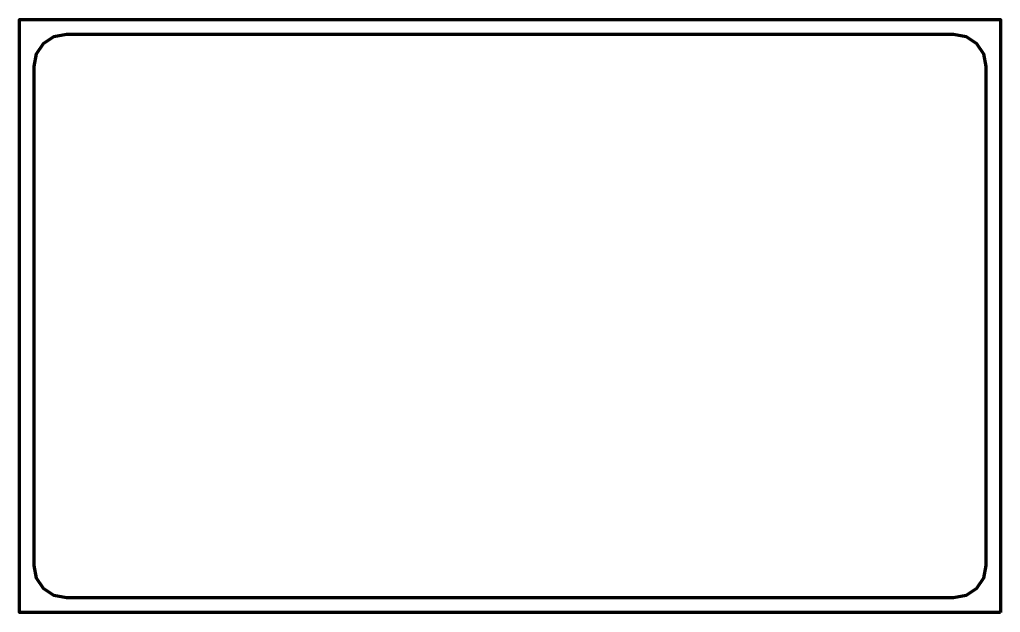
# Model space of a CAD drawing. Header units: millimetres. Extents: x -234 to 444, y -56 to 353.
import ezdxf

# ---------------------------------------------------------------- set-up
doc = ezdxf.new("R2010")
doc.units = ezdxf.units.MM
doc.header["$MEASUREMENT"] = 0
doc.layers.get('0').update_dxf_attribs({"lineweight": 0})
doc.layers.add('Safety', color=7, linetype='Continuous', lineweight=0)

msp = doc.modelspace()

# ---------------------------------------------------------------- linework, layer by layer
at = {"color": 1, "lineweight": 106, "true_color": 0xff0000}
msp.add_lwpolyline([(411.47, -46.25), (258.23, -46.25), (105, -46.25), (-48.23, -46.25), (-201.47, -46.25), (-210.14, -44.5), (-217.22, -39.72), (-222, -32.64), (-223.75, -23.97), (-223.75, 62.27), (-223.75, 148.5), (-223.75, 234.73), (-223.75, 320.97), (-222, 329.64), (-217.22, 336.72), (-210.14, 341.5), (-201.47, 343.25), (-48.23, 343.25), (105, 343.25), (258.23, 343.25), (411.47, 343.25), (420.14, 341.5), (427.22, 336.72), (432, 329.64), (433.75, 320.97), (433.75, 234.73), (433.75, 148.5), (433.75, 62.27), (433.75, -23.97), (432, -32.64), (427.22, -39.72), (420.14, -44.5)], close=True, dxfattribs=at)
at = {"layer": 'Safety', "color": 1, "lineweight": 106, "true_color": 0xff0000}
msp.add_lwpolyline([(443.75, -56.25), (-233.75, -56.25), (-233.75, 353.25), (443.75, 353.25)], close=True, dxfattribs=at)

doc.saveas('drawing.dxf')
